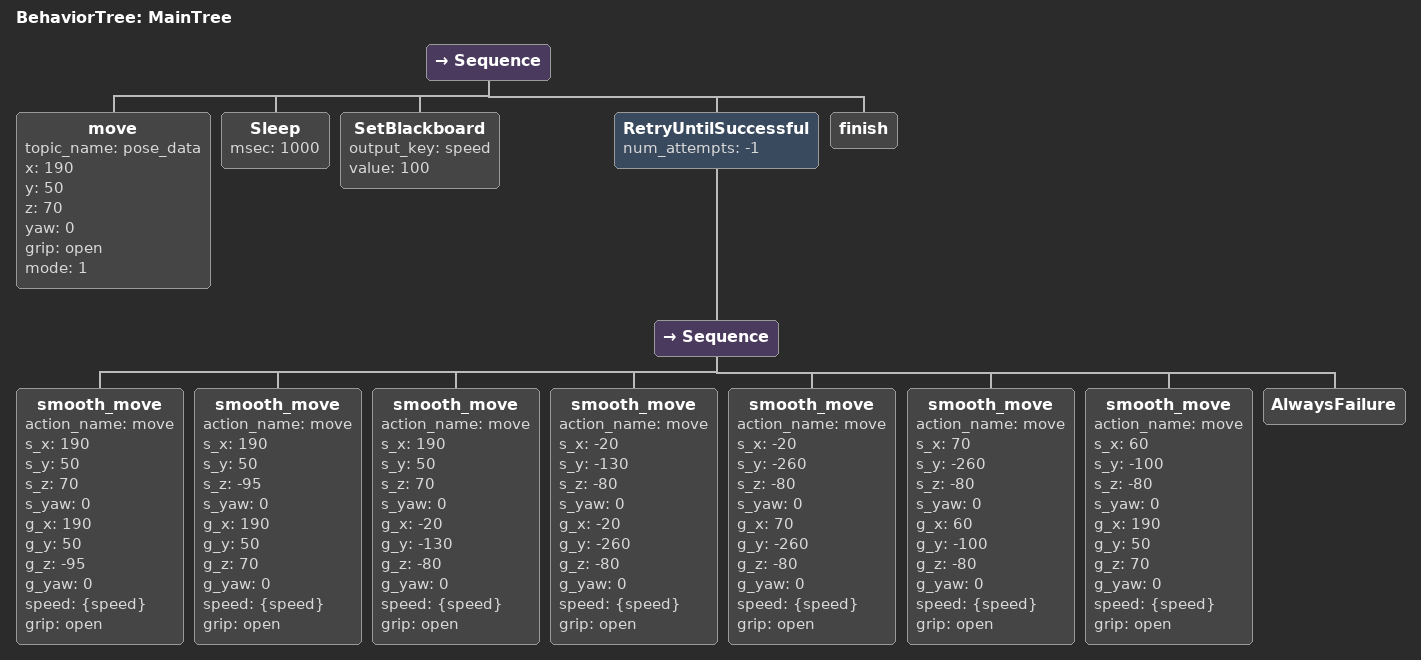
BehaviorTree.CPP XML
<?xml version="1.0" encoding="UTF-8"?>
<root BTCPP_format='4'>
    <BehaviorTree ID="MainTree">

        <Sequence>
            <move topic_name="pose_data" x="190" y="50" z="70" yaw="0" grip="open" mode="1"/>
            <Sleep msec="1000"/>
            <SetBlackboard output_key="speed" value="100"/>
            <RetryUntilSuccessful num_attempts="-1">
                <Sequence>
                    <smooth_move action_name="move" s_x="190" s_y="50" s_z="70" s_yaw="0" g_x="190" g_y="50" g_z="-95" g_yaw="0" speed="{speed}" grip="open"/>
                    <smooth_move action_name="move" s_x="190" s_y="50" s_z="-95" s_yaw="0" g_x="190" g_y="50" g_z="70" g_yaw="0" speed="{speed}" grip="open"/>
                    <smooth_move action_name="move" s_x="190" s_y="50" s_z="70" s_yaw="0" g_x="-20" g_y="-130" g_z="-80" g_yaw="0" speed="{speed}" grip="open"/>
                    <smooth_move action_name="move" s_x="-20" s_y="-130" s_z="-80" s_yaw="0" g_x="-20" g_y="-260" g_z="-80" g_yaw="0" speed="{speed}" grip="open"/>
                    <smooth_move action_name="move" s_x="-20" s_y="-260" s_z="-80" s_yaw="0" g_x="70" g_y="-260" g_z="-80" g_yaw="0" speed="{speed}" grip="open"/>
                    <smooth_move action_name="move" s_x="70" s_y="-260" s_z="-80" s_yaw="0" g_x="60" g_y="-100" g_z="-80" g_yaw="0" speed="{speed}" grip="open"/>
                    <smooth_move action_name="move" s_x="60" s_y="-100" s_z="-80" s_yaw="0" g_x="190" g_y="50" g_z="70" g_yaw="0" speed="{speed}" grip="open"/>
                    <AlwaysFailure/>
                </Sequence>
            </RetryUntilSuccessful>

            <finish/>
        </Sequence>

    </BehaviorTree>
</root>
